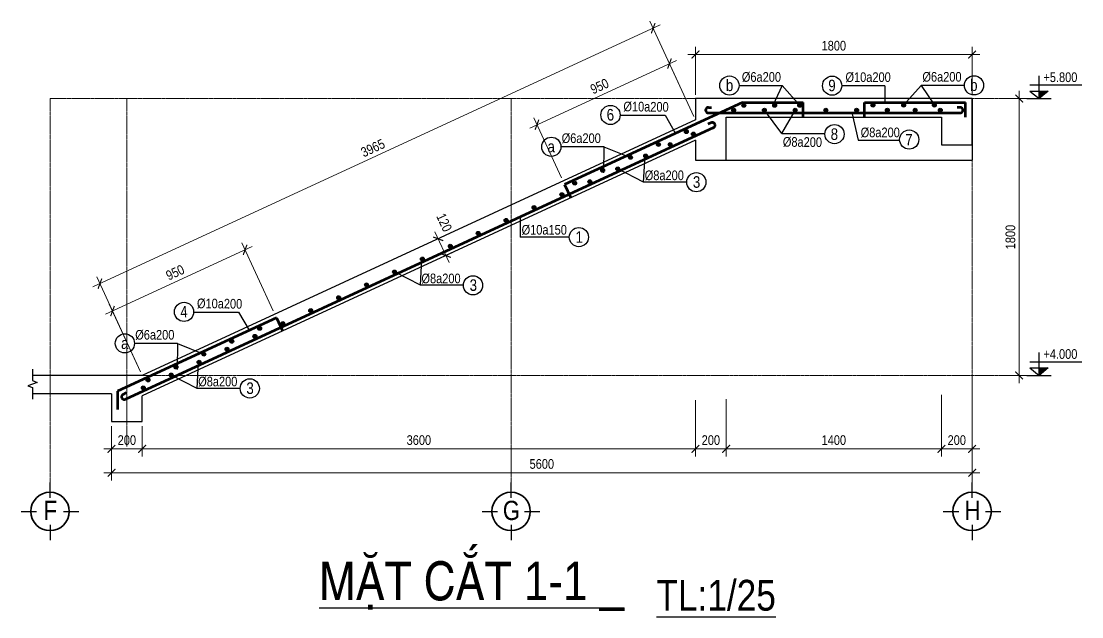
# Model space of a CAD drawing. Header units: inches. Extents: x 144294 to 230514, y 74821 to 112587.
# Drawn here: x 193140 to 200041, y 89844 to 93717 of the extents above; entities that cross this region are included whole.
import ezdxf
from ezdxf.enums import TextEntityAlignment as Align

# ---------------------------------------------------------------- set-up
doc = ezdxf.new("R2010")
doc.units = ezdxf.units.IN
doc.header["$LTSCALE"] = 3.5
doc.header["$MEASUREMENT"] = 0
doc.linetypes.add('CENTERX2', pattern=[4, 2.5, -0.5, 0.5, -0.5])
for name, color, linetype, lineweight in [('5.TRUC', 1, 'CENTERX2', 9), ('lop1', 7, 'Continuous', 30), ('lop3', 5, 'Continuous', 60), ('VONGTRON', 7, 'Continuous', 35)]:
    doc.layers.add(name, color=color, linetype=linetype, lineweight=lineweight)
doc.layers.add('duongkichthuoc', color=4, linetype='Continuous')
doc.layers.add('text', color=3, linetype='Continuous')
doc.styles.add('Helve-Condense', font='VHELVCN0.TTF')
doc.styles.add('Text.Helve-condense', font='VHELVCN0.TTF')
doc.styles.add('VN-VNI', font='VAVON_.TTF')
doc.dimstyles.new('TL25', dxfattribs={"dimscale": 25, "dimtxt": 2.5, "dimasz": 2, "dimexe": 2, "dimexo": 1, "dimgap": 1, "dimtad": 1, "dimdec": 0, "dimzin": 0, "dimdsep": 46, "dimtxsty": 'Helve-Condense', "dimblk": 'ARCHTICK', "dimcen": 2, "dimdle": 2, "dimclrd": 4, "dimclre": 4, "dimclrt": 4, "dimadec": 0, "dimazin": 0, "dimtfac": 0.004, "dimtdec": 0, "dimtmove": 2, "dimatfit": 3, "dimfxl": 1, "dimtolj": 1, "dimtzin": 0, "dimlwd": 9, "dimlwe": 13, "dimarcsym": 1})

# ---------------------------------------------------------------- blocks, each defined once
blk = doc.blocks.new('CAO TRINH 1')
at = {"linetype": 'Continuous'}
blk.add_hatch(color=1, dxfattribs=at).paths.add_polyline_path([(560, 200), (320, 200), (320, 0)])
at = {"color": 1, "linetype": 'Continuous'}
for p, q in [((320, 0), (320, 600)), ((80, 360), (1444, 360)), ((0, 0), (640, 0)), ((80, 200), (560, 200)), ((80, 200), (320, 0)), ((560, 200), (320, 0))]:
    blk.add_line(p, q, dxfattribs=at)
at = {"color": 2, "style": 'VN-VNI'}
blk.add_attdef('%%P0.000', (435, 427), '', height=200, dxfattribs=at)
blk = doc.blocks.new('_ArchTick')
at = {"color": 0, "linetype": 'ByBlock', "const_width": 0.15}
blk.add_lwpolyline([(-0.5, -0.5), (0.5, 0.5)], dxfattribs=at)
blk = doc.blocks.new('*D48')
at = {"layer": 'DEFPOINTS', "color": 0, "linetype": 'Continuous', "transparency": 16777216}
for p in [(194596.8, 92230.2), (194790.1, 91811.3), (193927.6, 91413.2)]:
    blk.add_point(p, dxfattribs=at)
at = {"layer": 'duongkichthuoc', "color": 4, "linetype": 'Continuous', "lineweight": 13, "transparency": 16777216}
for p, q in [((194779.7, 91834), (194575.8, 92275.6)), ((193917.1, 91435.9), (193713.3, 91877.5))]:
    blk.add_line(p, q, dxfattribs=at)
at = {"layer": 'duongkichthuoc', "color": 4, "linetype": 'Continuous', "lineweight": 9, "transparency": 16777216}
blk.add_line((193688.8, 91811.2), (194642.2, 92251.2), dxfattribs=at)
at = {"layer": 'duongkichthuoc', "color": 4, "linetype": 'Continuous', "lineweight": 9, "transparency": 16777216, "xscale": 50, "yscale": 50, "zscale": 50}
for p, rotation in [((194596.8, 92230.2), 24.77463592915493), ((193734.2, 91832.1), 204.7746359291549)]:
    blk.add_blockref('_ArchTick', p, dxfattribs=dict(at, rotation=rotation))
at = {"layer": 'duongkichthuoc', "color": 4, "linetype": 'Continuous', "lineweight": 13, "transparency": 16777216, "insert": (194141.7, 92082.8), "char_height": 62.5, "attachment_point": 5, "rotation": 24.77464, "style": 'Helve-Condense'}
blk.add_mtext('\\A1;950', dxfattribs=at)
blk = doc.blocks.new('*D49')
at = {"layer": 'DEFPOINTS', "color": 0, "linetype": 'Continuous', "transparency": 16777216}
for p in [(197358.3, 93441.4), (197527.6, 93074.7), (196665.1, 92676.6)]:
    blk.add_point(p, dxfattribs=at)
at = {"layer": 'duongkichthuoc', "color": 4, "linetype": 'Continuous', "lineweight": 9, "transparency": 16777216}
blk.add_line((196450.4, 93022.3), (197403.7, 93462.3), dxfattribs=at)
at = {"layer": 'duongkichthuoc', "color": 4, "linetype": 'Continuous', "lineweight": 13, "transparency": 16777216}
for p, q in [((197517.1, 93097.4), (197337.4, 93486.8)), ((196654.6, 92699.3), (196474.9, 93088.7))]:
    blk.add_line(p, q, dxfattribs=at)
at = {"layer": 'duongkichthuoc', "color": 4, "linetype": 'Continuous', "lineweight": 9, "transparency": 16777216, "xscale": 50, "yscale": 50, "zscale": 50}
for p, rotation in [((197358.3, 93441.4), 24.77463592915493), ((196495.8, 93043.3), 204.7746359291549)]:
    blk.add_blockref('_ArchTick', p, dxfattribs=dict(at, rotation=rotation))
at = {"layer": 'duongkichthuoc', "color": 4, "linetype": 'Continuous', "lineweight": 13, "transparency": 16777216, "insert": (196903.2, 93294), "char_height": 62.5, "attachment_point": 5, "rotation": 24.77464, "style": 'Helve-Condense'}
blk.add_mtext('\\A1;950', dxfattribs=at)
blk = doc.blocks.new('*D50')
at = {"layer": 'DEFPOINTS', "color": 0, "transparency": 16777216}
for p in [(195776.5, 92266.5), (195826.8, 92157.6), (195903.1, 92192.8)]:
    blk.add_point(p, dxfattribs=at)
at = {"layer": 'duongkichthuoc', "color": 4, "linetype": 'Continuous', "lineweight": 9, "transparency": 16777216}
blk.add_line((195831.9, 92347.1), (195924.1, 92147.4), dxfattribs=at)
at = {"layer": 'duongkichthuoc', "color": 4, "linetype": 'Continuous', "lineweight": 13, "transparency": 16777216}
for p, q in [((195799.2, 92277), (195898.3, 92322.7)), ((195849.5, 92168), (195948.5, 92213.7))]:
    blk.add_line(p, q, dxfattribs=at)
at = {"layer": 'duongkichthuoc', "color": 4, "lineweight": 9, "transparency": 16777216, "xscale": 50, "yscale": 50, "zscale": 50}
for p, rotation in [((195852.9, 92301.7), 114.7746359291596), ((195903.1, 92192.8), 294.7746359291596)]:
    blk.add_blockref('_ArchTick', p, dxfattribs=dict(at, rotation=rotation))
at = {"layer": 'duongkichthuoc', "color": 4, "transparency": 16777216, "insert": (195892.3, 92408), "char_height": 62.5, "attachment_point": 5, "rotation": 294.77464, "style": 'Helve-Condense'}
blk.add_mtext('\\A1;120', dxfattribs=at)
blk = doc.blocks.new('*D51')
at = {"layer": 'DEFPOINTS', "color": 0, "transparency": 16777216}
for p in [(199327.6, 93500.4), (197527.6, 93213.2), (199327.6, 93213.2)]:
    blk.add_point(p, dxfattribs=at)
at = {"layer": 'duongkichthuoc', "color": 4, "linetype": 'Continuous', "lineweight": 13, "transparency": 16777216}
for p, q in [((197527.6, 93238.2), (197527.6, 93550.4)), ((199327.6, 93238.2), (199327.6, 93550.4))]:
    blk.add_line(p, q, dxfattribs=at)
at = {"layer": 'duongkichthuoc', "color": 4, "linetype": 'Continuous', "lineweight": 9, "transparency": 16777216}
blk.add_line((197477.6, 93500.4), (199377.6, 93500.4), dxfattribs=at)
at = {"layer": 'duongkichthuoc', "color": 4, "lineweight": 9, "transparency": 16777216, "xscale": 50, "yscale": 50, "zscale": 50, "rotation": 180}
blk.add_blockref('_ArchTick', (197527.6, 93500.4), dxfattribs=at)
at = {"layer": 'duongkichthuoc', "color": 4, "lineweight": 9, "transparency": 16777216, "xscale": 50, "yscale": 50, "zscale": 50}
blk.add_blockref('_ArchTick', (199327.6, 93500.4), dxfattribs=at)
at = {"layer": 'duongkichthuoc', "color": 4, "transparency": 16777216, "insert": (198427.6, 93557.3), "char_height": 62.5, "attachment_point": 5, "style": 'Helve-Condense'}
blk.add_mtext('\\A1;1800', dxfattribs=at)
blk = doc.blocks.new('*D52')
at = {"layer": 'DEFPOINTS', "color": 0, "transparency": 16777216}
for p in [(199498.5, 93213.2), (199498.5, 91413.2), (199633.8, 91413.2)]:
    blk.add_point(p, dxfattribs=at)
at = {"layer": 'duongkichthuoc', "color": 4, "linetype": 'Continuous', "lineweight": 9, "transparency": 16777216}
blk.add_line((199633.8, 93263.2), (199633.8, 91363.2), dxfattribs=at)
at = {"layer": 'duongkichthuoc', "color": 4, "linetype": 'Continuous', "lineweight": 13, "transparency": 16777216}
for p, q in [((199523.5, 93213.2), (199683.8, 93213.2)), ((199523.5, 91413.2), (199683.8, 91413.2))]:
    blk.add_line(p, q, dxfattribs=at)
at = {"layer": 'duongkichthuoc', "color": 4, "lineweight": 9, "transparency": 16777216, "xscale": 50, "yscale": 50, "zscale": 50}
for p, rotation in [((199633.8, 93213.2), 90), ((199633.8, 91413.2), 270)]:
    blk.add_blockref('_ArchTick', p, dxfattribs=dict(at, rotation=rotation))
at = {"layer": 'duongkichthuoc', "color": 4, "transparency": 16777216, "insert": (199576.9, 92313.2), "char_height": 62.5, "attachment_point": 5, "rotation": 90, "style": 'Helve-Condense'}
blk.add_mtext('\\A1;1800', dxfattribs=at)
blk = doc.blocks.new('*D53')
at = {"layer": 'DEFPOINTS', "color": 0, "transparency": 16777216}
for p in [(197252.2, 93671.4), (197527.6, 93074.7), (193927.6, 91413.2)]:
    blk.add_point(p, dxfattribs=at)
at = {"layer": 'duongkichthuoc', "color": 4, "linetype": 'Continuous', "lineweight": 13, "transparency": 16777216}
for p, q in [((197517.1, 93097.4), (197231.2, 93716.8)), ((193917.1, 91435.9), (193631.2, 92055.3))]:
    blk.add_line(p, q, dxfattribs=at)
at = {"layer": 'duongkichthuoc', "color": 4, "linetype": 'Continuous', "lineweight": 9, "transparency": 16777216}
blk.add_line((193606.8, 91988.9), (197297.6, 93692.3), dxfattribs=at)
at = {"layer": 'duongkichthuoc', "color": 4, "lineweight": 9, "transparency": 16777216, "xscale": 50, "yscale": 50, "zscale": 50}
for p, rotation in [((197252.2, 93671.4), 24.774635929155), ((193652.2, 92009.9), 204.774635929155)]:
    blk.add_blockref('_ArchTick', p, dxfattribs=dict(at, rotation=rotation))
at = {"layer": 'duongkichthuoc', "color": 4, "transparency": 16777216, "insert": (195428.3, 92892.3), "char_height": 62.5, "attachment_point": 5, "rotation": 24.77464, "style": 'Helve-Condense'}
blk.add_mtext('\\A1;3965', dxfattribs=at)
blk = doc.blocks.new('*D54')
at = {"layer": 'DEFPOINTS', "color": 0, "transparency": 16777216}
for p in [(193727.6, 91107.5), (193927.6, 91107.5), (193927.6, 90935.5)]:
    blk.add_point(p, dxfattribs=at)
at = {"layer": 'duongkichthuoc', "color": 4, "linetype": 'Continuous', "lineweight": 13, "transparency": 16777216}
for p, q in [((193727.6, 91082.5), (193727.6, 90885.5)), ((193927.6, 91082.5), (193927.6, 90885.5))]:
    blk.add_line(p, q, dxfattribs=at)
at = {"layer": 'duongkichthuoc', "color": 4, "linetype": 'Continuous', "lineweight": 9, "transparency": 16777216}
blk.add_line((193677.6, 90935.5), (193977.6, 90935.5), dxfattribs=at)
at = {"layer": 'duongkichthuoc', "color": 4, "lineweight": 9, "transparency": 16777216, "xscale": 50, "yscale": 50, "zscale": 50, "rotation": 180}
blk.add_blockref('_ArchTick', (193727.6, 90935.5), dxfattribs=at)
at = {"layer": 'duongkichthuoc', "color": 4, "lineweight": 9, "transparency": 16777216, "xscale": 50, "yscale": 50, "zscale": 50}
blk.add_blockref('_ArchTick', (193927.6, 90935.5), dxfattribs=at)
at = {"layer": 'duongkichthuoc', "color": 4, "transparency": 16777216, "insert": (193827.6, 90992.4), "char_height": 62.5, "attachment_point": 5, "style": 'Helve-Condense'}
blk.add_mtext('\\A1;200', dxfattribs=at)
blk = doc.blocks.new('*D55')
at = {"layer": 'DEFPOINTS', "color": 0, "transparency": 16777216}
for p in [(197527.6, 91277.4), (193927.6, 91107.5), (197527.6, 90935.5)]:
    blk.add_point(p, dxfattribs=at)
at = {"layer": 'duongkichthuoc', "color": 4, "linetype": 'Continuous', "lineweight": 13, "transparency": 16777216}
for p, q in [((197527.6, 91252.4), (197527.6, 90885.5)), ((193927.6, 91082.5), (193927.6, 90885.5))]:
    blk.add_line(p, q, dxfattribs=at)
at = {"layer": 'duongkichthuoc', "color": 4, "linetype": 'Continuous', "lineweight": 9, "transparency": 16777216}
blk.add_line((193877.6, 90935.5), (197577.6, 90935.5), dxfattribs=at)
at = {"layer": 'duongkichthuoc', "color": 4, "lineweight": 9, "transparency": 16777216, "xscale": 50, "yscale": 50, "zscale": 50, "rotation": 180}
blk.add_blockref('_ArchTick', (193927.6, 90935.5), dxfattribs=at)
at = {"layer": 'duongkichthuoc', "color": 4, "lineweight": 9, "transparency": 16777216, "xscale": 50, "yscale": 50, "zscale": 50}
blk.add_blockref('_ArchTick', (197527.6, 90935.5), dxfattribs=at)
at = {"layer": 'duongkichthuoc', "color": 4, "transparency": 16777216, "insert": (195727.6, 90992.4), "char_height": 62.5, "attachment_point": 5, "style": 'Helve-Condense'}
blk.add_mtext('\\A1;3600', dxfattribs=at)
blk = doc.blocks.new('*D56')
at = {"layer": 'DEFPOINTS', "color": 0, "transparency": 16777216}
for p in [(197527.6, 91277.4), (197727.6, 91284.2), (197727.6, 90935.5)]:
    blk.add_point(p, dxfattribs=at)
at = {"layer": 'duongkichthuoc', "color": 4, "linetype": 'Continuous', "lineweight": 13, "transparency": 16777216}
for p, q in [((197527.6, 91252.4), (197527.6, 90885.5)), ((197727.6, 91259.2), (197727.6, 90885.5))]:
    blk.add_line(p, q, dxfattribs=at)
at = {"layer": 'duongkichthuoc', "color": 4, "linetype": 'Continuous', "lineweight": 9, "transparency": 16777216}
blk.add_line((197477.6, 90935.5), (197777.6, 90935.5), dxfattribs=at)
at = {"layer": 'duongkichthuoc', "color": 4, "lineweight": 9, "transparency": 16777216, "xscale": 50, "yscale": 50, "zscale": 50, "rotation": 180}
blk.add_blockref('_ArchTick', (197527.6, 90935.5), dxfattribs=at)
at = {"layer": 'duongkichthuoc', "color": 4, "lineweight": 9, "transparency": 16777216, "xscale": 50, "yscale": 50, "zscale": 50}
blk.add_blockref('_ArchTick', (197727.6, 90935.5), dxfattribs=at)
at = {"layer": 'duongkichthuoc', "color": 4, "transparency": 16777216, "insert": (197627.6, 90992.4), "char_height": 62.5, "attachment_point": 5, "style": 'Helve-Condense'}
blk.add_mtext('\\A1;200', dxfattribs=at)
blk = doc.blocks.new('*D57')
at = {"layer": 'DEFPOINTS', "color": 0, "transparency": 16777216}
for p in [(199127.6, 91312.5), (197727.6, 91284.2), (199127.6, 90935.5)]:
    blk.add_point(p, dxfattribs=at)
at = {"layer": 'duongkichthuoc', "color": 4, "linetype": 'Continuous', "lineweight": 13, "transparency": 16777216}
for p, q in [((197727.6, 91259.2), (197727.6, 90885.5)), ((199127.6, 91287.5), (199127.6, 90885.5))]:
    blk.add_line(p, q, dxfattribs=at)
at = {"layer": 'duongkichthuoc', "color": 4, "linetype": 'Continuous', "lineweight": 9, "transparency": 16777216}
blk.add_line((197677.6, 90935.5), (199177.6, 90935.5), dxfattribs=at)
at = {"layer": 'duongkichthuoc', "color": 4, "lineweight": 9, "transparency": 16777216, "xscale": 50, "yscale": 50, "zscale": 50, "rotation": 180}
blk.add_blockref('_ArchTick', (197727.6, 90935.5), dxfattribs=at)
at = {"layer": 'duongkichthuoc', "color": 4, "lineweight": 9, "transparency": 16777216, "xscale": 50, "yscale": 50, "zscale": 50}
blk.add_blockref('_ArchTick', (199127.6, 90935.5), dxfattribs=at)
at = {"layer": 'duongkichthuoc', "color": 4, "transparency": 16777216, "insert": (198427.6, 90992.4), "char_height": 62.5, "attachment_point": 5, "style": 'Helve-Condense'}
blk.add_mtext('\\A1;1400', dxfattribs=at)
blk = doc.blocks.new('*D58')
at = {"layer": 'DEFPOINTS', "color": 0, "transparency": 16777216}
for p in [(199327.6, 91386), (199127.6, 91312.5), (199327.6, 90935.5)]:
    blk.add_point(p, dxfattribs=at)
at = {"layer": 'duongkichthuoc', "color": 4, "linetype": 'Continuous', "lineweight": 13, "transparency": 16777216}
for p, q in [((199327.6, 91361), (199327.6, 90885.5)), ((199127.6, 91287.5), (199127.6, 90885.5))]:
    blk.add_line(p, q, dxfattribs=at)
at = {"layer": 'duongkichthuoc', "color": 4, "linetype": 'Continuous', "lineweight": 9, "transparency": 16777216}
blk.add_line((199077.6, 90935.5), (199377.6, 90935.5), dxfattribs=at)
at = {"layer": 'duongkichthuoc', "color": 4, "lineweight": 9, "transparency": 16777216, "xscale": 50, "yscale": 50, "zscale": 50, "rotation": 180}
blk.add_blockref('_ArchTick', (199127.6, 90935.5), dxfattribs=at)
at = {"layer": 'duongkichthuoc', "color": 4, "lineweight": 9, "transparency": 16777216, "xscale": 50, "yscale": 50, "zscale": 50}
blk.add_blockref('_ArchTick', (199327.6, 90935.5), dxfattribs=at)
at = {"layer": 'duongkichthuoc', "color": 4, "transparency": 16777216, "insert": (199227.6, 90992.4), "char_height": 62.5, "attachment_point": 5, "style": 'Helve-Condense'}
blk.add_mtext('\\A1;200', dxfattribs=at)
blk = doc.blocks.new('*D59')
at = {"layer": 'DEFPOINTS', "color": 0, "transparency": 16777216}
for p in [(193727.6, 90920.3), (199327.6, 90920.3), (199327.6, 90780.4)]:
    blk.add_point(p, dxfattribs=at)
at = {"layer": 'duongkichthuoc', "color": 4, "linetype": 'Continuous', "lineweight": 13, "transparency": 16777216}
for p, q in [((193727.6, 90895.3), (193727.6, 90730.4)), ((199327.6, 90895.3), (199327.6, 90730.4))]:
    blk.add_line(p, q, dxfattribs=at)
at = {"layer": 'duongkichthuoc', "color": 4, "linetype": 'Continuous', "lineweight": 9, "transparency": 16777216}
blk.add_line((193677.6, 90780.4), (199377.6, 90780.4), dxfattribs=at)
at = {"layer": 'duongkichthuoc', "color": 4, "lineweight": 9, "transparency": 16777216, "xscale": 50, "yscale": 50, "zscale": 50, "rotation": 180}
blk.add_blockref('_ArchTick', (193727.6, 90780.4), dxfattribs=at)
at = {"layer": 'duongkichthuoc', "color": 4, "lineweight": 9, "transparency": 16777216, "xscale": 50, "yscale": 50, "zscale": 50}
blk.add_blockref('_ArchTick', (199327.6, 90780.4), dxfattribs=at)
at = {"layer": 'duongkichthuoc', "color": 4, "transparency": 16777216, "insert": (196527.6, 90837.3), "char_height": 62.5, "attachment_point": 5, "style": 'Helve-Condense'}
blk.add_mtext('\\A1;5600', dxfattribs=at)

msp = doc.modelspace()

# ---------------------------------------------------------------- hatches: boundary and pattern name
at = {"layer": 'text'}
for points in [[(197854.8, 93169.6, 1), (197829.8, 93169.6, 1)], [(198054.8, 93169.6, 1), (198029.8, 93169.6, 1)], [(198218.4, 93169.6, 1), (198193.4, 93169.6, 1)], [(198694.5, 93170.6, 1), (198669.5, 93170.6, 1)], [(198894.5, 93170.6, 1), (198869.5, 93170.6, 1)], [(199094.5, 93170.6, 1), (199069.5, 93170.6, 1)], [(197788.4, 93138.1, 1), (197763.4, 93138.1, 1)], [(197988.4, 93138.1, 1), (197963.4, 93138.1, 1)], [(198188.4, 93138.1, 1), (198163.4, 93138.1, 1)], [(198388.4, 93138.1, 1), (198363.4, 93138.1, 1)], [(198588.4, 93138.1, 1), (198563.4, 93138.1, 1)], [(198788.4, 93138.1, 1), (198763.4, 93138.1, 1)], [(198969.6, 93138.1, 1), (198944.6, 93138.1, 1)], [(199132.9, 93138.1, 1), (199107.9, 93138.1, 1)], [(197480.4, 92999, 1), (197455.4, 92999, 1)], [(197526.5, 92982.9, 1), (197501.5, 92982.9, 1)], [(197298.8, 92915.2, 1), (197273.8, 92915.2, 1)], [(197374.9, 92914.9, 1), (197349.9, 92914.9, 1)], [(197117.2, 92831.4, 1), (197092.2, 92831.4, 1)], [(197215.6, 92840.7, 1), (197190.6, 92840.7, 1)], [(196935.6, 92747.6, 1), (196910.6, 92747.6, 1)], [(197034, 92756.9, 1), (197009, 92756.9, 1)], [(196852.4, 92673.1, 1), (196827.4, 92673.1, 1)], [(196754, 92663.8, 1), (196729, 92663.8, 1)], [(196670.8, 92589.3, 1), (196645.8, 92589.3, 1)], [(196489.2, 92505.4, 1), (196464.2, 92505.4, 1)], [(196307.6, 92421.6, 1), (196282.6, 92421.6, 1)], [(196126, 92337.8, 1), (196101, 92337.8, 1)], [(195944.4, 92254, 1), (195919.4, 92254, 1)], [(195762.8, 92170.2, 1), (195737.8, 92170.2, 1)], [(195581.2, 92086.4, 1), (195556.2, 92086.4, 1)], [(195399.6, 92002.6, 1), (195374.6, 92002.6, 1)], [(195218, 91918.8, 1), (195193, 91918.8, 1)], [(195036.4, 91835, 1), (195011.4, 91835, 1)], [(194704.1, 91719.3, 1), (194679.1, 91719.3, 1)], [(194854.8, 91751.2, 1), (194829.8, 91751.2, 1)], [(194522.5, 91635.5, 1), (194497.5, 91635.5, 1)], [(194673.2, 91667.4, 1), (194648.2, 91667.4, 1)], [(194491.6, 91583.6, 1), (194466.6, 91583.6, 1)], [(194310, 91499.8, 1), (194285, 91499.8, 1)], [(194340.9, 91551.7, 1), (194315.9, 91551.7, 1)], [(194159.4, 91467.9, 1), (194134.4, 91467.9, 1)], [(193977.8, 91384.1, 1), (193952.8, 91384.1, 1)], [(194128.4, 91416, 1), (194103.4, 91416, 1)], [(193946.8, 91332.2, 1), (193921.8, 91332.2, 1)]]:
    msp.add_hatch(color=256, dxfattribs=at).paths.add_polyline_path(points)

# ---------------------------------------------------------------- linework, layer by layer
for p, q in [((193213.8, 91379.3), (193244.7, 91368.1)), ((193244.7, 91368.1), (193182.9, 91345.6)), ((193182.9, 91345.6), (193213.8, 91334.3))]:
    msp.add_line(p, q)
at = {"linetype": 'Continuous'}
for points in [[(193213.8, 91454.3), (193213.8, 91379.3)], [(193213.8, 91334.3), (193213.8, 91259.3)]]:
    msp.add_lwpolyline(points, dxfattribs=at)
at = {"layer": '5.TRUC'}
for p, q in [((193327.6, 93213.2), (193327.6, 90653.8)), ((193327.6, 93213.2), (199648.6, 93213.2)), ((193827.6, 93213.2), (193827.6, 90949.5)), ((196327.6, 93213.2), (196327.6, 90653.8)), ((199327.6, 93213.2), (199327.6, 90666.3)), ((193327.6, 91413.2), (199681.2, 91413.2))]:
    msp.add_line(p, q, dxfattribs=at)
at = {"layer": 'lop1'}
for p, q in [((199327.6, 93213.2), (199327.6, 92813.2)), ((197527.6, 93074.7), (193927.6, 91413.2)), ((197727.6, 93093.2), (199127.6, 93093.2)), ((197527.6, 92942.5), (193927.6, 91281)), ((197727.6, 92813.2), (199327.6, 92813.2)), ((193727.6, 91413.2), (193213.8, 91413.2)), ((193927.6, 91413.2), (193327.6, 91413.2)), ((193727.6, 91293.2), (193213.8, 91293.2)), ((193327.6, 90616.3), (193327.6, 90716.3)), ((196327.6, 90616.3), (196327.6, 90716.3)), ((199327.6, 90616.3), (199327.6, 90716.3)), ((193140.1, 90528.8), (193240.1, 90528.8)), ((193415.1, 90528.8), (193515.1, 90528.8)), ((196140.1, 90528.8), (196240.1, 90528.8)), ((196415.1, 90528.8), (196515.1, 90528.8)), ((199140.1, 90528.8), (199240.1, 90528.8)), ((199415.1, 90528.8), (199515.1, 90528.8)), ((193327.6, 90441.3), (193327.6, 90341.3)), ((196327.6, 90441.3), (196327.6, 90341.3)), ((199327.6, 90441.3), (199327.6, 90341.3))]:
    msp.add_line(p, q, dxfattribs=at)
for points in [[(199327.6, 93213.2), (197527.6, 93213.2), (197527.6, 93074.7)], [(199127.6, 92942.5), (199127.6, 92913.2), (199327.6, 92913.2), (199327.6, 93213.2), (199127.6, 93213.2)], [(197527.6, 92942.5), (197527.6, 92813.2), (197727.6, 92813.2), (197727.6, 93093.2)], [(199127.6, 93093.2), (199127.6, 92913.2)], [(193927.6, 91413.2), (193727.6, 91413.2)], [(193727.6, 91293.2), (193727.6, 91113.2), (193927.6, 91113.2), (193927.6, 91281)]]:
    msp.add_lwpolyline(points, dxfattribs=at)
at = {"layer": 'lop3'}
for p, q in [((197833.2, 93188.2), (196675.5, 92653.9)), ((197833.2, 93188.2), (198227.6, 93188.2)), ((198227.6, 93093.2), (198227.6, 93188.2)), ((198627.6, 93093.2), (198627.6, 93188.2)), ((198627.6, 93188.2), (199283.5, 93188.2)), ((199283.5, 93093.2), (199283.5, 93188.2)), ((197611.5, 93156.1), (197631.5, 93156.1)), ((197611.5, 93120.1), (199250, 93120.1)), ((199250, 93156.1), (199230, 93156.1)), ((197630.8, 93057.1), (197607.2, 93048.1)), ((197645.8, 93024.6), (193817.2, 91257.7)), ((196675.5, 92653.9), (196715.3, 92567.6)), ((194800.6, 91788.6), (193767.7, 91311.8)), ((194800.6, 91788.6), (194840.4, 91702.3)), ((193767.7, 91311.8), (193767.7, 91191.8)), ((193802.3, 91290.2), (193824.4, 91302.3))]:
    msp.add_line(p, q, dxfattribs=at)
for centre, radius, start, end in [((197611.5, 93138.1), 18, 90, 270), ((199250, 93138.1), 18, 270, 90), ((197637.2, 93040.3), 17.9, 290.78619, 110.78619), ((193810.9, 91274.5), 17.9, 118.76308, 298.76308)]:
    msp.add_arc(centre, radius, start, end, dxfattribs=at)
at = {"layer": 'text', "color": 3}
for p, q in [((197810.7, 93298.6), (198090.9, 93298.6)), ((198090.9, 93298.6), (198029.8, 93169.6)), ((198090.9, 93298.6), (198205.9, 93169.6)), ((198759.4, 93297.6), (198479.2, 93297.6)), ((198759.4, 93297.6), (198759.4, 93188.2)), ((198997, 93299.6), (198882, 93170.6)), ((199277.2, 93299.6), (198997, 93299.6)), ((198997, 93299.6), (199082, 93170.6)), ((197037, 93106.3), (197329.3, 93106.3)), ((197329.3, 93106.3), (197397.9, 92987.3)), ((198089.4, 92986), (197975.9, 93138.1)), ((198089.4, 92986), (198175.9, 93136.2)), ((198089.4, 92986), (198369.7, 92986)), ((196932.2, 92900.3), (196652.1, 92900.3)), ((196932, 92900.3), (196929.8, 92730.3)), ((196932, 92900.3), (197104.7, 92831.4)), ((194262.2, 91825.6), (194554.5, 91825.6)), ((194554.5, 91825.6), (194623.1, 91706.6)), ((194157.6, 91621.8), (193877.4, 91621.8)), ((194157.4, 91621.8), (194155.2, 91451.7)), ((194157.4, 91621.8), (194328.4, 91551.7))]:
    msp.add_line(p, q, dxfattribs=at)
at = {"layer": 'text'}
for p, q in [((198544.5, 93122.2), (198585.3, 92942.9)), ((198585.3, 92942.9), (198856.1, 92942.9)), ((197190.1, 92669.8), (197199.1, 92840.8)), ((197190.1, 92669.8), (197021.5, 92756.9)), ((197470.3, 92669.8), (197190.1, 92669.8)), ((196387, 92443.7), (196387, 92312.7)), ((196706.4, 92312.7), (196387, 92312.7)), ((195737.3, 91999.4), (195746.3, 92170.4)), ((195737.3, 91999.4), (195568.7, 92086.4)), ((196017.5, 91999.4), (195737.3, 91999.4)), ((194284.6, 91328.9), (194293.5, 91499.9)), ((194284.6, 91328.9), (194115.9, 91416)), ((194564.8, 91328.9), (194284.6, 91328.9))]:
    msp.add_line(p, q, dxfattribs=at)
at = {"layer": 'text', "color": 3}
for centre in [(197748.2, 93298.6), (198416.7, 93297.6), (199339.7, 93299.6), (196974.5, 93107.2), (198432.1, 92982.8), (196589.6, 92900.3), (194199.7, 91826.5), (193814.9, 91621.8)]:
    msp.add_circle(centre, 62.5, dxfattribs=at)
at = {"layer": 'text'}
for centre, radius in [((197842.3, 93169.6), 12.5), ((198042.3, 93169.6), 12.5), ((198205.9, 93169.6), 12.5), ((198682, 93170.6), 12.5), ((198882, 93170.6), 12.5), ((199082, 93170.6), 12.5), ((197775.9, 93138.1), 12.5), ((197975.9, 93138.1), 12.5), ((198175.9, 93138.1), 12.5), ((198375.9, 93138.1), 12.5), ((198575.9, 93138.1), 12.5), ((198775.9, 93138.1), 12.5), ((198957.1, 93138.1), 12.5), ((199120.4, 93138.1), 12.5), ((197467.9, 92999), 12.5), ((197514, 92982.9), 12.5), ((198918.4, 92947.1), 62.5), ((197286.3, 92915.2), 12.5), ((197362.4, 92914.9), 12.5), ((197104.7, 92831.4), 12.5), ((197203.1, 92840.7), 12.5), ((196923.1, 92747.6), 12.5), ((197021.5, 92756.9), 12.5), ((196839.9, 92673.1), 12.5), ((197532.8, 92669.8), 62.5), ((196741.5, 92663.8), 12.5), ((196658.3, 92589.3), 12.5), ((196476.7, 92505.4), 12.5), ((196295.1, 92421.6), 12.5), ((196113.5, 92337.8), 12.5), ((196768.9, 92312.7), 62.5), ((195931.9, 92254), 12.5), ((195750.3, 92170.2), 12.5), ((195568.7, 92086.4), 12.5), ((196080, 91999.4), 62.5), ((195387.1, 92002.6), 12.5), ((195205.5, 91918.8), 12.5), ((195023.9, 91835), 12.5), ((194691.6, 91719.3), 12.5), ((194842.3, 91751.2), 12.5), ((194510, 91635.5), 12.5), ((194660.7, 91667.4), 12.5), ((194479.1, 91583.6), 12.5), ((194297.5, 91499.8), 12.5), ((194328.4, 91551.7), 12.5), ((194146.9, 91467.9), 12.5), ((193965.3, 91384.1), 12.5), ((194115.9, 91416), 12.5), ((194627.3, 91328.9), 62.5), ((193934.3, 91332.2), 12.5)]:
    msp.add_circle(centre, radius, dxfattribs=at)
at = {"layer": 'VONGTRON'}
for centre in [(193327.6, 90528.8), (196327.6, 90528.8), (199327.6, 90528.8)]:
    msp.add_circle(centre, 125, dxfattribs=at)

# ---------------------------------------------------------------- block references
at = {"linetype": 'Continuous'}
ref = msp.add_blockref('CAO TRINH 1', (199683.8, 93213.2), dxfattribs=dict(at, xscale=0.2474999999976717, yscale=0.2474999999976717, zscale=0.2475))
ref.add_attrib('%%P0.000', '+5.800', (199791.4, 93321.3), dxfattribs={"color": 2, "height": 62.5, "style": 'Text.Helve-condense'})
ref = msp.add_blockref('CAO TRINH 1', (199683.8, 91413.2), dxfattribs=dict(at, xscale=0.2474999999976717, yscale=0.2474999999976717, zscale=0.2475))
ref.add_attrib('%%P0.000', '+4.000', (199791.4, 91521.3), dxfattribs={"color": 2, "height": 62.5, "style": 'Text.Helve-condense'})

# ---------------------------------------------------------------- texts
at = {"layer": 'lop1', "color": 3, "style": 'Text.Helve-condense'}
for s, p in [('F', (193329.8, 90535.4)), ('G', (196329.8, 90535.4)), ('H', (199329.8, 90535.4))]:
    msp.add_text(s, height=125, dxfattribs=at).set_placement(p, align=Align.MIDDLE_CENTER)
at = {"layer": 'text', "color": 4, "style": 'Text.Helve-condense'}
for s, insert, char_height, width, attachment_point in [('Þ6a200', (197829.1, 93385.6), 62.5, 924.543, 1), ('Þ10a200', (198798.1, 93384.6), 62.5, 924.543, 3), ('Þ6a200', (199258.8, 93386.7), 62.5, 924.543, 3), ('b', (197749.2, 93299.4), 75, 317.247, 5), ('9', (198415.7, 93298.4), 75, 317.247, 5), ('b', (199338.7, 93300.4), 75, 317.247, 5), ('Þ8a200', (198602.2, 92960.1), 62.5, 327.058, 7), ('Þ6a200', (196911.4, 92987.4), 62.5, 924.543, 3), ('7', (198916.4, 92946.2), 75, 317.247, 5), ('a', (196588.6, 92901.2), 75, 317.247, 5), ('Þ8a200', (197451.9, 92745.9), 62.5, 278.391, 3), ('3', (197534.8, 92670.7), 75, 317.247, 5), ('Þ10a150', (196690.6, 92391.7), 62.5, 278.391, 3), ('1', (196770.8, 92313.5), 75, 317.247, 5), ('Þ8a200', (195999.2, 92075.4), 62.5, 278.391, 3), ('3', (196082, 92000.2), 75, 317.247, 5), ('Þ6a200', (194136.8, 91708.9), 62.5, 924.543, 3), ('a', (193814, 91622.7), 75, 317.247, 5), ('Þ8a200', (194546.4, 91405), 62.5, 278.391, 3), ('3', (194629.3, 91329.8), 75, 317.247, 5)]:
    msp.add_mtext(s, dxfattribs=dict(at, insert=insert, char_height=char_height, width=width, attachment_point=attachment_point))
for s, insert, char_height, width, attachment_point, rotation in [('Þ10a200', (197058.8, 93193.9), 62.5, 924.543, 1, 359.36921), ('6', (196973.5, 93108), 75, 317.247, 5, 2.94022), ('Þ8a200', (198350.4, 92896.5), 62.5, 924.543, 9, 359.46264), ('8', (198431.2, 92982), 75, 317.247, 5, 359.46264), ('4', (194198.7, 91827.3), 75, 317.247, 5, 2.94022), ('Þ10a200', (194284, 91913.3), 62.5, 924.543, 1, 359.36921)]:
    msp.add_mtext(s, dxfattribs=dict(at, insert=insert, char_height=char_height, width=width, attachment_point=attachment_point, rotation=rotation))
at = {"layer": 'text', "width": 5430.178, "attachment_point": 1, "style": 'Text.Helve-condense'}
for s, insert, char_height in [('{\\LMAËT CAÉT 1-1 _}', (195078.2, 90202.7), 250), ('{\\L TL:1/25}', (197209.8, 90083.8), 200)]:
    msp.add_mtext(s, dxfattribs=dict(at, insert=insert, char_height=char_height))

# ---------------------------------------------------------------- dimensions: what is measured, and where the dimension line sits
at = {"layer": 'duongkichthuoc'}
dim = msp.add_aligned_dim(p1=(193927.6, 91413.2), p2=(197527.6, 93074.7), distance=657.2, dimstyle='TL25', dxfattribs=at)
dim.commit()
dim.dimension.update_dxf_attribs({"geometry": '*D53', "text_midpoint": (195428.3, 92892.3)})
for base, p1, p2, picture, middle in [((199327.6, 93500.4), (197527.6, 93213.2), (199327.6, 93213.2), '*D51', (198427.6, 93557.3)), ((199327.6, 90935.5), (199127.6, 91312.5), (199327.6, 91386), '*D58', (199227.6, 90992.4)), ((199127.6, 90935.5), (197727.6, 91284.2), (199127.6, 91312.5), '*D57', (198427.6, 90992.4)), ((197527.6, 90935.5), (193927.6, 91107.5), (197527.6, 91277.4), '*D55', (195727.6, 90992.4)), ((197727.6, 90935.5), (197527.6, 91277.4), (197727.6, 91284.2), '*D56', (197627.6, 90992.4)), ((193927.6, 90935.5), (193727.6, 91107.5), (193927.6, 91107.5), '*D54', (193827.6, 90992.4)), ((199327.6, 90780.4), (193727.6, 90920.3), (199327.6, 90920.3), '*D59', (196527.6, 90837.3))]:
    dim = msp.add_linear_dim(base=base, p1=p1, p2=p2, dimstyle='TL25', dxfattribs=at)
    dim.commit()
    dim.dimension.update_dxf_attribs({"geometry": picture, "text_midpoint": middle})
at = {"layer": 'duongkichthuoc', "color": 4, "linetype": 'Continuous', "lineweight": 13}
for p1, p2, distance, picture, middle in [((196665.1, 92676.6), (197527.6, 93074.7), 403.9, '*D49', (196903.2, 93294)), ((193927.6, 91413.2), (194790.1, 91811.3), 461.4, '*D48', (194141.7, 92082.8))]:
    dim = msp.add_aligned_dim(p1=p1, p2=p2, distance=distance, dimstyle='TL25', dxfattribs=at)
    dim.commit()
    dim.dimension.update_dxf_attribs({"geometry": picture, "text_midpoint": middle})
at = {"layer": 'duongkichthuoc'}
dim = msp.add_linear_dim(base=(199633.8, 91413.2), p1=(199498.5, 93213.2), p2=(199498.5, 91413.2), angle=90, dimstyle='TL25', dxfattribs=at)
dim.commit()
dim.dimension.update_dxf_attribs({"geometry": '*D52', "text_midpoint": (199576.9, 92313.2)})
dim = msp.add_linear_dim(base=(195903.1, 92192.8), p1=(195776.5, 92266.5), p2=(195826.8, 92157.6), angle=294.77464, dimstyle='TL25', dxfattribs=at)
dim.commit()
dim.dimension.update_dxf_attribs({"geometry": '*D50', "text_midpoint": (195892.3, 92408), "dimtype": 161})

doc.saveas('drawing.dxf')
